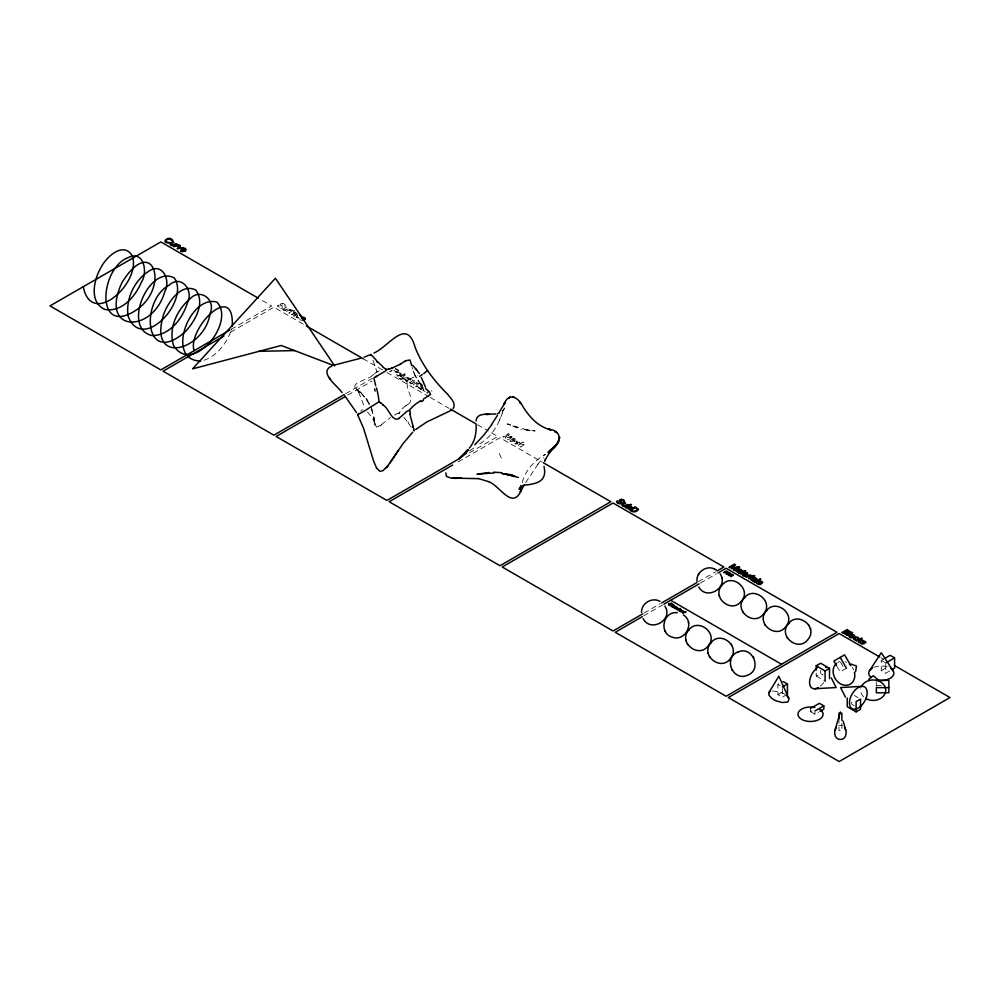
<?xml version="1.0" encoding="UTF-8"?>
<svg xmlns="http://www.w3.org/2000/svg" width="1000" height="1000" viewBox="0 0 1000 1000"><rect width="100%" height="100%" fill="white"/><g stroke="black" fill="none" stroke-linecap="round" stroke-linejoin="round"><path stroke-width="0.75" stroke-dasharray="5 3.75" d="M231.238 330.125L231.525 329.175M522.238 482.562C525.35 470.062 534.475 460.675 545.375 454.35L542.625 456.312L543.713 455.538M230.588 332.038C225.825 344.363 216.612 355.975 203.787 360.363M410.812 379.275A2.8 1.613 0 0 0 408.85 378.137A1.5 0.862 0 0 0 407.125 379.263L407.887 380.037A9.675 5.587 0 0 1 408.212 380.363L406.863 380.85A2.763 1.6 0 0 1 406.525 380.662L405.65 379.325L405.225 380.238L406.25 381.15L409.15 381.125L408.288 379.275M299.788 318.725L299.975 319.675M479.762 443.787C491.438 436.95 498.4 425.1 502.438 412.55L501.912 413.8L503.862 409.25M499.188 420.637L500.438 417.625M504.55 407.95L503.8 409.363L504.412 408.387M399.312 412.887L400.175 411.425M525.588 482.713L539.525 462.025M401.987 378.6L404.475 375.4L405.213 375.825L403.137 378.3L408.162 377.525C406.188 377.488 398.762 381.025 399.837 378.4M537.362 464.65L543.45 457.7M503.475 409.762L502.413 411.037L502.95 410.412M423.75 389.725L423.738 390.562M376.262 372.3L374.988 373.413A30.05 24.575 -55.2 0 1 374.5 373.8M502.275 411.287L503.55 410.138M381.337 424.725L390.562 417.537M373.812 374.338L372.875 375.025M380.087 425.688L376.413 427.137L374.85 423.562M469.7 450.85L475.925 446.512M372.488 375.3C367.188 381.012 344.762 382.875 360.012 392.025M405.7 405.712L402.163 408.8A38.163 18.275 86.9 0 0 401.838 409.175L401.213 409.95A34.137 16.15 87.6 0 0 400.2 411.5M297.512 316.062L296.863 317.275L298.775 317.7M423.663 387.875L421.938 388.875A3.775 2.175 0 0 0 421 389.588M406.388 405.288L407.675 404.55M514.663 441.312C517.638 433.638 503.8 443.275 513.212 441.312M231.125 329.325L271.675 305.912L259.513 298.888M230.637 332.163L273.888 307.2L303.625 324.363M290.087 310.062L290.087 309.35L286.075 311.663L290.038 310.4L295.025 310.4M292.238 310.587L288.825 313.25L295 311.038M345.525 393.812L372.562 378.212M347.75 395.1L372.075 381.05M391.975 370.25L389.762 371.525L392.75 370.65L394.162 371.475A3.5 2.025 0 0 0 396.25 372.212M416.9 383.275L416.9 382.562L412.887 384.888L418.95 383.9M469.4 452.85L497.788 436.463L489.675 431.775M458.1 461.925L500 437.738L541.9 461.925M644.137 613.038L660.362 603.675M698.213 581.825L715.788 571.688M643.65 615.887L662.575 604.963M700.425 583.112L716.65 573.737M787.463 694.275L782.337 697.225L777.913 694.675L777.913 684.425L780.462 682.95M777.913 694.675L783.025 691.712M816.2 673.1L816.2 676.025L820.638 673.475L823.175 674.938M846.45 668.275L840.188 671.888L837.4 667.062M889.513 671.038L885.713 673.225L881.275 670.662L881.275 660.425L883.812 658.962M810.525 708.425L810.525 711.675L814.325 709.488M881.275 670.662L888.875 666.275M810.525 711.675L814.95 714.237L818.75 712.038M423.787 388.787L422.725 390.375L424.95 391.5M408.088 404.325C415.062 399.738 406.475 390.575 407.188 383.888A29.438 10.625 -85 0 1 407 382.6M406.85 380.737L408.575 379.8M394.588 415.05L395.462 414.588M408.25 378.713L410.613 380.125A2.1 1.212 0 0 0 411.012 379.637A1.288 0.737 0 0 0 410.988 379.387L410.925 379.263M517 441.5L519.362 442.912A2.1 1.212 0 0 0 519.763 442.425A1.288 0.737 0 0 0 519.738 442.175L519.675 442.05M409.588 379.263L417.425 375.25M397.5 413.612L398.825 413.062M297.475 315.325L295.912 317.162L298.762 318.263M838.8 725.5L842.4 725.662M377.837 371.925L376.775 372.038M772.325 690.863L781.263 692.412A21.275 12.287 0 0 1 785.175 694.488M421.262 383.537L420.637 383.638L422.562 385.775M876.325 685.512L881.9 685.512M530.275 430.513L526.737 429.925L535.112 430.962L521.337 429.312M527.1 429.988L507.463 423.988L521.712 429.412M283.05 303.637L282.887 303.6A2.05 1.188 0 0 0 281.8 303.55A1.938 1.113 0 0 0 280.238 304.85A2.7 1.562 0 0 0 280.45 305.163L281.212 305.963A19 10.975 0 0 1 281.7 306.45A2.9 1.675 0 0 1 281.887 306.688L280.538 307.55A2.875 1.663 0 0 1 278.612 306.388A1.587 0.912 0 0 1 278.55 305.912A2.212 1.275 0 0 1 279 305.462L278.238 305.087A2.625 1.512 0 0 0 277.738 306.788C286.312 312.238 279.225 302.75 283.312 304.325A4.275 2.475 0 0 1 283.788 304.587L284.262 305.038A1.363 0.787 0 0 1 284.262 305.55L284.675 306.262A2.3 1.325 0 0 0 285.225 304.95L285.138 304.85A4.1 2.362 0 0 0 284.1 304.037A3.762 2.175 0 0 0 283.05 303.625M301.2 320.438L300.363 320.012M431.225 390.75L431.962 391.225M427.475 393.413L426.575 392.537M395.3 368.338L397.525 369.613A6.925 4 0 0 1 398.188 370.05M395.375 369.137C400.075 370.45 395.487 373.113 393.4 370.275M514.312 440.688L512.075 439.387A1.65 0.95 0 0 1 513.938 439.188A1.65 0.95 0 0 1 514.938 440.1M514.475 441.413L511.475 439.688A1.837 1.062 0 0 0 510.988 441.075A1.837 1.062 0 0 0 513.35 441.475M421.087 389.613L420.375 389.2A2.075 1.2 0 0 1 420.737 388.837L417.975 387.55L420.525 386.75A4.625 2.662 0 0 1 420.962 386.925L421.275 387.062A9.975 5.763 0 0 0 422.713 387.638M363.1 358.7L384.725 371.188M386.95 372.463L428.85 396.662M430.2 397.438L449.125 408.363M477.512 424.75L488.325 431M881.062 657.738L883.763 659.3M881.275 660.425L884.6 662.35M854.2 695.413L858 697.6M816.2 676.025L825.075 681.15M854.2 705.65L851.675 704.188L851.675 699.8M777.913 684.425L780.125 685.713M406.562 380.55L405.375 379.8M403.575 378.587L393.713 370.037M422.25 384.55L420.95 384.2L421.425 384.7M420.375 385.9L420.95 386.325A1.6 0.925 0 0 1 422.488 386.312M293.562 312.675L294.137 313.113A1.6 0.925 0 0 1 296.25 313.4M361.163 393.088L357 389.412M356.413 388.9L358.413 390.637M358.963 392.525L355.363 387.812L357.238 389.613M361 392.925L365.825 398.413A38.712 33.475 -38.4 0 1 366.488 399.375L366.613 399.575A34.95 30.213 -39.2 0 1 368.125 402.262M361.325 393.25L369.5 403.562M517.013 442.038L517.875 443.938L514.888 443.875L513.975 443.025L514.4 442.113L515.275 443.45A2.763 1.6 0 0 0 515.612 443.638L516.962 443.15A9.675 5.587 0 0 0 516.638 442.825L515.975 442.1A1.5 0.862 0 0 1 517.6 440.925A2.8 1.613 0 0 1 519.562 442.062M367.45 412.038L371.962 417.163L374.775 423.25L374.675 422.45M403.787 417.262L407.825 422.35M416.838 377.975L416 376.85M365.9 398.15L366.962 399.588M366.838 399.412L367.85 400.788M408.675 423.525L410.037 425.45M410.55 426.175L411.275 427.212M369.5 404.988L369.338 404.725A18.225 16.137 -31.9 0 0 368.975 404.225L368.137 402.262M840.438 662.087L843.925 668.125M415.075 375.363L412.788 369.95L415.812 377.413L421.1 385L416.312 386.863L415.637 386.463L419.113 384.462L418.512 384.113L420.6 383.65L418.55 380.938A27.513 24.275 -47.5 0 1 417.812 379.725L417.15 378.475M358.725 392.15L364.925 408.4M499.325 453.575L502.275 460.238M373.013 360.15L376.188 369.562A31.237 13.175 47.6 0 1 376.425 370.625L376.512 372.062M371.488 408.812L373.963 417.688M371.488 408.162L374.888 423.713M370.9 406.525L372.075 409.787M412.512 368.988L412.125 367.475M373.888 417.225L374.613 422.062M373.975 417.762L374.188 419.075M407.025 382.575L406.875 381.05M885.713 664.45L885.713 673.225M876.325 681.85L876.325 686.188M841.838 723.4L841.838 730.638L838.988 730.638L838.988 720.4M820.638 670.537L820.638 673.475M814.95 712.075L814.95 714.237M782.337 688.45L782.337 697.225M873.763 667.425A12.537 7.237 0 0 1 888.8 667.425M514.85 440.1A2.075 1.2 0 0 1 514.3 440.675M427.512 392.837A1.837 1.062 0 0 1 427.35 392.5M420.487 386.012A2.5 1.438 0 0 1 422.525 385.913M416.85 383.2A1.875 1.087 0 0 1 419.312 383.825M401.538 378.875A1.725 1 0 0 1 399.575 378.5M398.263 370.025A2.325 1.338 0 0 1 398.363 371.413A2.325 1.338 0 0 1 396.275 372.1M297.337 313.762A2.5 1.438 0 0 1 297.337 314.387A4.175 2.413 0 0 1 296.85 314.662L295.05 315.712A3.775 2.175 0 0 0 294.188 316.375L293.562 315.988A2.075 1.2 0 0 1 293.925 315.625L291.175 314.387L293.712 313.538A4.625 2.662 0 0 1 294.15 313.712L294.462 313.85A9.975 5.763 0 0 0 295.9 314.425M293.675 312.8A2.5 1.438 0 0 1 296.262 312.863M296.5 313.75A1.6 0.925 0 0 1 296.312 314.387M290.038 309.988A1.875 1.087 0 0 1 292.5 310.613M863.713 696.9A12.537 10.237 0 0 1 860.775 688.737M823.737 682.438A12.537 7.237 -60 0 1 820.3 686.225M837.7 662.463A12.537 10.237 60 0 1 839.725 661.625M845.037 661.762A12.537 10.237 60 0 1 846.562 662.35M852.362 667.45A12.537 10.237 60 0 1 853.637 669.8M416.025 376.838A28.963 23.35 -10.6 0 1 415.1 375.363M408.375 379.862A30.85 2.537 -25.2 0 1 409.387 379.325M379.4 371.025A31.812 12.588 21.3 0 1 377.125 371.362M405.05 379.925A28.812 11.487 24.3 0 1 403.225 378.675M398.8 412.975A16.287 15.462 -13.2 0 1 399.275 412.8M399.312 413.212A18.175 8.375 74.1 0 1 399.675 413.5M405.812 406.112A62.975 31.45 81.9 0 1 406.475 405.637M395.375 414.438A30.463 27.525 -15.7 0 1 397.425 413.45M381.525 424.913A39.225 35.612 -8.5 0 1 380.262 425.9M407.875 421.912A70.5 26.175 67.2 0 1 408.738 423.1M362.475 409.562A33.688 0.75 -40.4 0 1 360.763 411.087M360.125 391.912A66.675 57.425 -32.5 0 1 361.1 392.837M283.4 309.275L285.012 310.025L289.025 308.738L284.413 310.712C283.4 310.775 280.338 307.775 285.775 306.863L286.45 307.25L283.988 308.688A4.612 2.662 0 0 0 283.562 308.962L283.412 309.2M410.213 382.488L411.825 383.237L415.838 381.95L411.225 383.925C410.213 383.988 407.125 380.938 412.587 380.075L413.263 380.475L410.863 381.863A4.612 2.662 0 0 0 410.387 382.175L410.213 382.438M292.125 314.387L293.6 315.225L295.387 314.713A7.837 4.525 0 0 1 294.025 314.212L292.137 314.363M418.938 387.6L420.412 388.438L422.2 387.938A7.837 4.525 0 0 1 420.838 387.425L418.95 387.575M524 444.738L520.612 447.075L519.925 446.688C526.425 444.412 520.15 442.362 518.025 445.588L517.337 445.188L522.875 441.987L523.562 442.388L521.575 443.537L524 444.738M400.462 374.012C395.613 379.137 395.513 370.087 400.462 374.062M401.375 374.125C394.212 380.962 394.688 367.775 401.375 374.125M508.212 434.475L505.1 438.125L512 436.75L507.375 439.438L508.075 439.837L513.612 436.637L512.625 436.075L506.287 437.85L509.438 434.225L508.325 433.587L502.788 436.788L503.5 437.2L508.212 434.475M404.663 373.738L399.125 376.938L399.8 377.325L405.337 374.125L404.663 373.738M517.112 427.475L513.9 426.425L517.112 427.475M510.737 425.262L507.65 424.012L510.85 425.35M374.925 423.9L374.613 422.75L375.138 425.2L374.65 422.688L375.2 425.138L374.913 423.9"/><path stroke-width="1.5" d="M389.725 463.225L393.862 457.113L388.062 465.5L382.95 470.675L379.913 471.3L376.662 468.237L373.775 461.562L363.525 428.212L357.638 414.675L358.575 413.575M641.525 612.438C641.1 603.275 652.2 596.737 660.025 601.4M543.987 466.337C547.712 482.287 535.475 484.075 523.312 485.262L519.312 489.125L520.612 487.113L519.3 489.4L521.038 485.75L520.575 486.838M676.938 609.175L678.812 608.725M682.537 612.413L684.4 611.95M678.863 608.925L677.025 609.4M684.438 612.212L682.675 612.688M738.312 651.888C722.85 656.912 732.412 681.725 747.15 675.362C762.788 670.275 752.8 645.238 738.05 652M855.588 671.737L856.513 666.087L851.15 664.062M476.1 421.012C476.188 414.012 484.637 413.938 489.725 414.4M232.237 326.375C234.725 279.462 187 329.137 194.088 350.712M730.387 661.425L730.562 660.588M445.812 472.875L446.45 476.375L451.05 478.125L478.25 478.638M835.037 730.013L840.413 711.975M544.688 461.463L545.438 459.175M731.062 576L730.788 576.737L731.513 576.287M849.112 631.775L847.825 632.3L845.662 631.225L847.25 630.3L849.112 631.525M545.275 459.65L550.513 451.062L548.812 453.275L553.875 447.325L550.612 450.9L552.625 448.713L551.9 449.525C561.7 442.725 562.5 430.575 548.525 429.137L550.975 430.037C537.75 426.4 529.7 417.375 522.562 406C518.075 396.712 508.3 392.35 503.837 404.613L505.325 402.287L499.312 412.175M637.288 509.725L634.075 511.3L631.025 510.062L635.25 507.625L636.413 508.3A3.325 1.925 0 0 1 637.688 509.65M768.9 692.613L768.962 695.15L771.438 698.075A21.275 12.287 0 0 0 776.438 700.962L782.2 702.487L786.9 702.175A4.225 2.438 0 0 0 788.35 701.338L788.9 698.625L778.85 676.213L768.875 692.65L769.338 692.038A4.225 2.438 0 0 1 770.362 691.375M714.163 568.812C706.075 565.15 695.962 572.425 696.975 581.3M698.4 574.575L698.812 573.85M622.65 504.862L624.125 505.838L628.188 504.55L623.575 506.525C622.537 506.562 619.5 503.663 624.938 502.675L625.612 503.075L623.15 504.5A4.612 2.662 0 0 0 622.737 504.775L622.737 504.775M524.188 485.163L520.225 491.7L521.55 489.588C512.762 510.975 500.225 486.225 489.425 482.05M497.575 415.125L491.438 424.762M869.475 670.788L881.275 652.75L893.088 670.788M393.862 457.113L398.25 450.438M393.725 457.325L403.025 443.65L412.7 432.238M729.325 574.65L726.2 574.087L728.975 572.487L730.425 573.413M469.35 448.137C475.012 441.425 476.675 432.45 476.025 423.913L450.475 409.137M491.512 425.05L483.888 435.05L474.787 444.85M733.275 575.513L731.5 575.7M836.375 727.325L834.938 730.413A26.9 15.525 0 0 0 834.938 734.488C835.55 741.112 845.275 741.112 845.875 734.488A26.9 15.525 0 0 0 845.875 730.413L844.438 727.325M740.163 573.4L743.225 570.962L745.8 570.837L744.4 571.65L745.075 572.038L741.312 573.438M643.15 618.6C650.425 633.075 673.8 619.938 664.912 606.15M677.325 612.737C663.263 610.737 658.35 633.15 672.138 637.087C685.05 642.35 695.45 622.4 683.413 614.95M698.812 587.025C706.6 601.125 729.362 587.325 720.15 573.85M740.85 601.763C752.825 589.913 731.812 571.987 721.925 585.312C711.213 597.238 731.275 613.888 741.075 601.5M688.675 630.112C677.788 642.275 698.575 658.888 708.125 645.95C719.025 633.775 698.225 617.163 688.675 630.112L689.2 629.5M744.1 598.112C733.213 610.275 754 626.9 763.538 613.95C774.425 601.8 753.637 585.175 744.1 598.112L744.625 597.513M710.837 642.913C699.963 655.062 720.75 671.688 730.288 658.75C741.175 646.587 720.387 629.963 710.837 642.913L711.375 642.3M766.263 610.913C755.375 623.075 776.162 639.7 785.713 626.75C796.6 614.6 775.812 597.962 766.263 610.913L766.787 610.312M788.425 623.713C777.55 635.875 798.337 652.5 807.875 639.55C818.763 627.388 797.975 610.763 788.425 623.713L788.962 623.1M556.388 444.663L558.562 441.425L559.712 437.35L557.2 443.625L549.625 451.188L556.388 444.663L554.438 446.875M388.062 465.5L386.138 467.837L387.887 465.725M386.538 369.725L385.775 370.562A27.95 15.325 -89.2 0 1 384.988 371.375L378.175 375.325M467.537 450.075L465.363 452.512L468.113 449.475L461.35 456.438M399.137 418.225L406.875 411.4A30.938 16.612 24.8 0 1 408.212 410.788L409.137 410.462M553.35 447.975L555.425 445.775L550.275 450.662L556.2 444.888L548.125 452.325L555.4 445.85M453.013 408.7C456.775 403.587 450.438 397.987 447.575 394.188C433.913 380.637 421.812 364.812 415.037 347.062C406.65 316.887 388.762 346.737 374.012 352.987M549.038 452.038L552.6 448.537L548.438 452.537L554.987 446.238L549.237 451.463M460.05 457.638L462.362 455.55L459.012 458.625L466.5 453.113M468.675 450.138L460.213 457.525M551.213 449.913L551.987 449.2L549.5 451.438M376.763 360.737L370.925 354.513L371.037 355.425M727.9 572.575L726.9 572.913A1.75 1.013 0 0 1 725.888 572.562M415.737 429.462L427 421.85L451.037 410.45M868.75 679.338L873.188 675.713L877.625 679.338M458.913 458.725L462.962 455.625M730.3 573.975L729.362 574.312M671.137 605.938L673.863 604.738L671.725 605.975M423.638 373.65L427.425 370.675L426.55 370.887M422.275 374.6L419.538 376.475M676.513 607.962L675.275 608.675L677.025 608.062M379.15 401.688L366.188 409.888M365.337 410.412L357.688 414.712M404.675 361.425L401.1 363.625M673.95 607.35L674.85 606.825M680.4 611.075L681.3 610.55M420.85 400.575L416.763 403.312A29.188 22.963 -50.7 0 0 409.363 410.275A16.712 9.262 27.4 0 0 409.087 410.412M185.387 251.213C188.137 243.487 174.613 253.238 183.938 251.213M304.462 319.962C307.225 318.5 303.288 316.363 301.625 317.45M747.212 575.588C750.037 567.9 736.438 577.562 745.775 575.575M177.463 245.037L177.463 244.325L173.45 246.637L179.513 245.662M229.775 330.112L160.837 369.9L50 305.912L160.837 241.925L258.163 298.113M223.875 336.062L163.05 371.188L273.888 435.175L344.175 394.6M345.05 396.662L276.112 436.463L386.95 500.45L459.938 458.312M452.688 465.05L389.162 501.725L500 565.725L610.837 501.725L543.25 462.713M642.788 613.825L613.05 630.988L502.212 567L613.05 503.013L723.888 567L717.138 570.9M661.712 602.9L696.862 582.612M642.3 616.663L615.275 632.275L726.112 696.263L836.95 632.275L726.112 568.275L718 572.962M663.938 604.175L699.075 583.888M679.188 608.888L680.512 608.513L677.688 609.788A1.275 0.737 0 0 1 676.912 608.725A1.275 0.737 0 0 1 678.85 608.5M684.775 612.112L686.112 611.737L683.275 613.013A1.275 0.737 0 0 1 682.5 611.95A1.275 0.737 0 0 1 684.45 611.725M750.037 575.612L750.037 574.9L746.025 577.225L752.087 576.237M816.2 670.175L816.2 665.788L820.638 663.225L829.5 668.35L829.5 678.587M782.337 686.988L787.463 684.038L787.463 694.275M816.2 665.788L825.075 670.913L829.5 668.35M885.075 658.238L890.15 655.312L894.587 657.862L894.587 668.1L892.05 669.562M885.713 662.987L894.587 657.862M810.525 708.425L819.388 703.312L823.825 705.875L823.825 709.112L820.025 711.312M814.95 710.987L823.825 705.875M856.1 711.862L860.537 709.3L860.537 699.062L856.1 701.625L856.1 711.862L847.237 706.75L847.237 697.962M399.688 364.45L393.1 367.638A35.112 28.625 -6.3 0 1 392.425 367.9M727.3 572.5L725.45 571.987L727.337 571.938M405.913 360.7L409.95 359.988L411.737 365.637M759.875 581.725L762.237 583.138A2.1 1.212 0 0 0 762.638 582.65A1.288 0.737 0 0 0 762.613 582.4L762.562 582.275A2.8 1.613 0 0 0 760.475 581.15A1.5 0.862 0 0 0 758.75 582.263M863.188 641.538L865.425 642.887A2 1.15 0 0 0 865.812 642.425M423.188 399.25L430.363 394.538A1.288 1.137 -69 0 0 430.462 394.025L428.8 391.337M375.988 376.238L374.1 377.912A1.25 0.65 -76.9 0 0 373.95 378.413L375.712 385.675M331.987 365.95C317.625 372.212 337.987 386.188 342.05 392.575M673.75 607.038L674.112 606.85A3.912 2.263 0 0 1 673.438 606.6L673.288 606.55M370.925 354.513L364.137 357.15M377.025 375.788L377.7 375.513M680.212 610.763L680.575 610.575A3.912 2.263 0 0 1 679.9 610.325L679.75 610.275M392.425 367.887L391.75 368.137M497.675 413.55L499.325 413M334.312 365.075L360.588 358.275M682.275 611.05L680.425 611.663L682.862 610.812M388.562 369.113L387.05 369.462M673.575 607.087L672.025 606.737M679.963 610.825L679.137 610.65M478.25 474.038L489.012 472.488M476.9 474.2L494.462 472.9M495.938 413.938L485.412 414.375M200.538 361.087C164.675 360.05 189.725 294.212 216.925 302.1C236.088 322.262 192.4 375.812 173.562 345.513C168.225 328.713 176.875 309.812 189.9 298.938C200.575 287.238 216.125 300.212 210.075 313.575C204.3 351.138 146.85 366.675 163.962 313.387C168.65 301.675 181.062 282.913 195.675 289.962C205.763 303.075 194.838 321.5 185.212 331.775C144.425 367.85 139.787 301.1 169.15 285.113C181.287 274.05 193.938 290.462 187.463 302.638C182.787 318.3 170.025 335.275 152.338 335.625C121.175 329.025 148.938 264.188 174.338 277.95C190.387 300.788 141.862 353.825 128.05 315.887C125.638 298.738 134.475 280.212 149.113 271.012C162.688 261.887 171.012 281.087 164.737 291.737C152.863 333.7 98.675 333.35 121.85 282.775C152.037 233.75 170.25 285.062 137.762 309.025C94.6 339.35 99.25 268.025 128.363 257.512C143.6 249.838 148.112 271.95 141.562 281.812C135.65 295.988 122.188 312.362 105.138 309.513C88.9 302.762 93.688 280.125 100.712 268.05C105.375 258.025 122.312 241.337 131.688 254.862C143.675 279.962 91.812 329.8 83.25 286.712M814.625 688.75L836.15 687.55L831.3 677.925M862.113 686.338L840.588 687.55L845.45 697.175M457.725 478.275L461.7 478.113M259.05 351.325L294.575 350.588M876.325 680.4L888.863 680.4L888.863 692.763L876.325 692.763L876.325 687.638L888.863 687.638M486.525 414.375L488.075 414.387L487.025 414.363M493.8 472.163L501.7 472.7M673.388 607.3L672.312 607.025M679.8 611.025L678.475 610.462M299.462 315.012C302.375 315.012 301.35 318.45 300.538 315.975M502.088 473.512L509.3 474.738L505.75 474.062M502.337 473.512L518.375 477.45M477.938 478.413L489.15 481.825M731.925 575.562L730.713 574.913L732.788 575.125M509.462 474.312L515.312 476.388M512.825 396.6L514.05 397.025M333.25 365.35L281.2 345.487L192.575 368.862L275.425 278.263L334.7 365.9M714.225 568.837L716.363 569.963M673.475 606.337L673.662 606.413A4.988 2.875 0 0 0 674.375 606.7M679.938 610.062L680.113 610.138A4.988 2.875 0 0 0 680.825 610.425M858.238 638.9C857.588 635.475 851.1 639.837 856.925 639.725M671.513 603.638L670.763 604.163A8.775 5.075 0 0 1 671.175 604.562L671.287 604.688M741.575 573.962L740.15 573.775M753.988 579.15L753.825 579.075A4.625 2.662 0 0 0 753.238 578.837L750.688 579.637L753.438 580.925A2.075 1.2 0 0 0 753.075 581.287L753.8 581.7A3.775 2.175 0 0 1 754.587 581.025L756.375 579.963A4.175 2.413 0 0 0 756.8 579.688M728.988 573.837L728.175 573.375L729.85 573.4M668.988 604.025C668.288 604.85 671.8 605.988 670.4 604.388A6.425 3.713 0 0 1 670.163 604.15L670.125 604.1M672.2 604.612L671.762 603.775M677.025 607.325L675.987 606.775L673.975 607.938L676.612 607.425M727.588 574.513L726.9 574.113L727.85 573.562L728.75 574.113M185.2 251.312L182.213 249.587A1.837 1.062 0 0 0 181.713 250.963A1.837 1.062 0 0 0 184.075 251.375M302.288 318.913L304.275 320.062M747.038 575.688L744.038 573.962A1.837 1.062 0 0 0 743.538 575.337A1.837 1.062 0 0 0 745.913 575.75M738.75 573.013L738.037 572.6A2.075 1.2 0 0 1 738.4 572.238L735.638 570.95L738.188 570.15A4.625 2.662 0 0 1 738.625 570.325L738.938 570.462A9.975 5.763 0 0 0 740.375 571.038M306.337 325.925L363.1 358.7M879.712 656.963L839.163 633.55L728.325 697.537L839.163 761.538L950 697.537L894.587 665.55M730.825 575.337L728.8 575.588L731.575 574L733.288 575.075M725.837 572.587L723.637 572.612L726.4 571.013L727.513 571.65A3.462 2 0 0 1 727.775 571.825L727.9 571.925M670.688 600.275L781.525 664.262M783.025 681.475L787.463 684.038M674.6 606.275L673.2 605.837L675.013 606.188M385.8 368.963L386.4 369.35A15.662 6.238 57.5 0 0 386.7 369.6M681.462 609.913L679.725 609.538L681.05 610M753.088 577.987L753.662 578.425A1.6 0.925 0 0 1 755.588 578.562A1.6 0.925 0 0 1 755.837 579.688M738.037 569.3L738.612 569.725A1.6 0.925 0 0 1 740.537 569.875A1.6 0.925 0 0 1 740.788 571M380.525 402.788L379.562 402.013A17.325 9.537 27.2 0 0 379.075 401.737A29.5 11.287 89.5 0 0 377.512 392.575M425.588 388.55L427.587 390.238M382.625 366.488L377.688 361.725M786.737 695.713L788.737 698.213M383.038 405.037C388.963 408.175 391.6 421.662 398.65 418.75A44.925 24.6 25.6 0 0 399.125 418.212M863.2 642.05L864.05 643.838L861.287 643.863L860.312 642.987L860.713 642.125L861.55 643.4A2.625 1.512 0 0 0 861.862 643.575L863.2 643.175A9.2 5.312 0 0 0 862.837 642.8L862.175 642.05A1.425 0.825 0 0 1 863.75 641A2.662 1.538 0 0 1 865.625 642.075M759.887 582.263C764.475 588 752.475 581.025 758.15 583.675A2.763 1.6 0 0 0 758.487 583.862L759.9 583.438A9.675 5.587 0 0 0 759.513 583.05L758.812 582.263M416.725 370L412.762 365.412M416.05 369.225L419.263 373.438M413.488 430.262L414.2 430.812L413.638 428.237M344.738 395.775L356.488 412.562M519.538 401.938L520.875 403.713L519.85 402.35M329 377.25L330.575 379.35M850.888 665.713L844.613 654.85L833.913 661.038L836.7 665.863M840.188 657.412L846.45 668.275M808.825 625.05L809.237 625.775M787.062 637.487L787.475 638.212M764.9 624.688L765.312 625.413M742.738 611.9L743.15 612.612M753.413 657.05L753.825 657.763M731.237 644.25L731.65 644.963M731.65 669.488L732.062 670.212M709.475 656.688L709.887 657.412M687.312 643.888L687.725 644.613M665.15 631.087L665.562 631.812M425.513 387.125L421.35 377.55M413.338 427.262L409.875 414.113M376.425 387.863L377.638 392.35M843.088 720.987L845.775 730.013M810.312 628.587L810.5 629.425M721.65 577.4L721.825 578.237M719.3 595.438L719.488 596.275M708.225 653.037L708.4 653.863M688.4 622.188L688.575 623.025M686.05 640.238L686.237 641.075M841.838 720.4L841.838 713.162L838.988 713.162L838.988 719.013M825.075 670.913L825.075 681.15M890.763 668.487A12.537 7.237 0 0 1 891.825 677.138A12.537 7.237 0 0 1 877.75 680.175M871.237 677.562A12.537 7.237 0 0 1 872.412 668.1M857.062 639.925A2.587 1.5 0 0 1 853.55 638.763A2.587 1.5 0 0 1 856.287 637.05A2.587 1.5 0 0 1 858.6 638.962M668.787 603.95A1.663 0.963 0 0 0 669.338 605.25A1.25 0.725 0 0 0 671.55 604.65M669.7 604.075A1.288 0.75 0 0 1 671.375 603.312A1.288 0.75 0 0 1 671.975 604.5M753.2 578.112A2.5 1.438 0 0 1 755.913 578.212A2.5 1.438 0 0 1 756.85 579.688M755.425 579.725A9.975 5.763 0 0 1 754.013 579.138M749.987 575.538A1.875 1.087 0 0 1 752.45 576.163M747.5 574.362A1.65 0.95 0 0 0 746.5 573.45A1.65 0.95 0 0 0 744.663 573.663L746.875 574.95A2.075 1.2 0 0 0 747.412 574.362M738.662 572.987A3.775 2.175 0 0 1 739.538 572.337L741.325 571.275A4.175 2.413 0 0 0 741.75 571M738.15 569.412A2.5 1.438 0 0 1 740.863 569.525A2.5 1.438 0 0 1 741.8 571M303.15 320.125A1.837 1.062 0 0 1 302.562 320.225M177.413 244.963A1.875 1.087 0 0 1 179.875 245.588M820 709.5A12.537 7.237 0 0 1 814.9 721.025A12.537 7.237 0 0 1 797.987 714.237A12.537 7.237 0 0 1 814.9 707.45M861.438 686.625A12.537 10.237 0 0 1 878.662 680.987A12.537 10.237 0 0 1 883.9 695.525A12.537 10.237 0 0 1 865.675 698.4M825.512 667.075A12.537 7.237 -60 0 1 825.875 667.463M818.425 687.55A12.537 7.237 -60 0 1 809.575 683.15A12.537 7.237 -60 0 1 817.163 667.9M854.463 672.325A12.537 10.237 60 0 1 848.45 684.963A12.537 10.237 60 0 1 834.95 678.188A12.537 10.237 60 0 1 836.5 663.312M849.425 664.163A12.537 10.237 60 0 1 850.088 664.737M427.413 390.5A37.925 32.287 -82.3 0 1 428.6 391.613M421.262 401.688A51.35 38.4 -48.1 0 1 423.512 400.387M409.825 411.175A16.625 5.675 66.5 0 1 409.787 410.712M391.788 368.225A30.587 25.213 -5.9 0 1 388.587 369.212M401.188 363.713A57.775 44.713 -9.1 0 1 399.775 364.538M404.6 361.35A37.262 30.263 -5.4 0 1 405.838 360.613M414.15 380.95A56.15 2.025 -37.2 0 1 413.825 381.1M410.375 414.475A29.087 11.438 62.6 0 1 410 411.838M412.775 426.587A31.637 4.838 67.9 0 1 413.075 427.512M380.662 402.725A32.4 17.1 27.8 0 1 383.188 405M375.925 376.962A39.7 18.875 -70.6 0 1 376.938 376.45M374.562 388.963A54.2 16.875 85.8 0 1 375.163 391.05M377.537 362.438A62.387 30.938 62.5 0 1 376.587 361.438M385.85 369.237A30.137 12.688 59.2 0 1 382.638 366.763M170.763 244.25L172.387 245L176.4 243.713L171.775 245.688C170.738 245.75 167.738 242.688 173.15 241.838L173.825 242.225L171.475 243.588A4.612 2.662 0 0 0 170.938 243.938L170.775 244.2M172.688 240.387C172.413 241.7 168.912 236.788 166.163 240.3C164.387 242.4 169.425 242.35 169.95 242.725C159.012 244.112 169.013 234.125 172.688 240.387M736.6 571L738.075 571.838L739.85 571.325A7.837 4.525 0 0 1 738.5 570.825L736.612 570.925M751.65 579.7L753.125 580.525L754.9 580.025A7.837 4.525 0 0 1 753.55 579.513L751.65 579.663M631.812 507.05L628.812 508.925L625.237 507.488L630.775 504.288L631.462 504.675L629.487 505.825L631.812 507.05M630.887 506.987C626.788 511.5 626.312 504.1 630.887 507.038M850.088 631.712L846.287 634.35L841.912 632.587L847.175 629.55L850.088 631.75M638.413 509.412C636.725 512.425 632.513 512.725 629.637 510.025L635.175 506.825L638.413 509.412M847.075 633.088L845.037 631.575L843.238 632.625L845.55 633.787L847.05 633.2M853.75 635.9C849.55 640.2 849.575 632.675 853.737 635.95M622.175 502.812L619.85 503.925L616.925 502.6A2.625 1.512 0 0 1 617.388 500.9L618.15 501.262A2.212 1.275 0 0 0 617.712 501.725A1.587 0.912 0 0 0 617.737 502.212A2.875 1.663 0 0 0 619.6 503.338L621.087 502.562A2.9 1.675 0 0 0 620.862 502.262A19 10.975 0 0 0 620.375 501.775L619.612 500.988A2.7 1.562 0 0 1 619.438 500.662A1.938 1.113 0 0 1 620.962 499.363A2.05 1.188 0 0 1 622.05 499.412L622.212 499.45A3.762 2.175 0 0 1 623.263 499.85A4.1 2.362 0 0 1 624.312 500.662L624.362 500.763A2.3 1.325 0 0 1 623.837 502.075L623.425 501.362A1.363 0.787 0 0 0 623.425 500.85L622.95 500.412A4.275 2.475 0 0 0 622.475 500.15L620.413 500.412L622.175 502.812M860.113 640.325L859.325 642.625L858.525 642.175L859.212 640.312L856.162 640.812L862.075 638.138L859.075 639.875L862.987 640.35L860.113 640.325M179.625 245.575L177.15 248.775L183.312 247.7L178.412 248.45L180.35 246L179.625 245.575M734.325 565.013L731.213 568.663L738.112 567.3L733.475 569.975L734.188 570.388L739.725 567.188L738.737 566.613L732.475 568.387L735.537 564.775L734.438 564.138L728.9 567.325L729.6 567.737L734.325 565.013M510.075 397.175L508.888 397.975L510.075 397.175M752.625 576.4L748.612 578.713L753.312 576.788L752.625 576.4M754.15 575.513L753.375 575.962L754.837 575.913L754.15 575.513M760.15 578.987L754.613 582.175L755.3 582.575L760.837 579.375L760.15 578.987M852.013 632.337L846.75 635.375L852.663 632.712L852.013 632.337M459.038 478.212L455.225 478.312L459.038 478.212M456.6 478.288L452.975 478.263L456.6 478.288M512.7 475.6L509.425 474.762L512.65 475.6M555.6 431.938L554.862 431.538L556.788 432.587L555.6 431.938M185.05 250.575L182.8 249.288A1.65 0.95 0 0 1 184.662 249.075A1.65 0.95 0 0 1 185.662 250A2.075 1.2 0 0 1 185.025 250.562M304.125 319.325L301.887 318.038A1.65 0.95 0 0 1 303.738 317.825A1.65 0.95 0 0 1 304.75 318.75A2.075 1.2 0 0 1 304.1 319.312M850.312 637.5A2.837 1.638 0 0 0 854.625 636.15A2.837 1.638 0 0 0 850.438 634.663A2.837 1.638 0 0 0 850.312 637.5M860.612 706.35A12.537 7.237 -60 0 0 864.587 686.925A12.537 7.237 -60 0 0 849.75 700.075A12.537 7.237 -60 0 0 860.612 706.35"/></g></svg>
